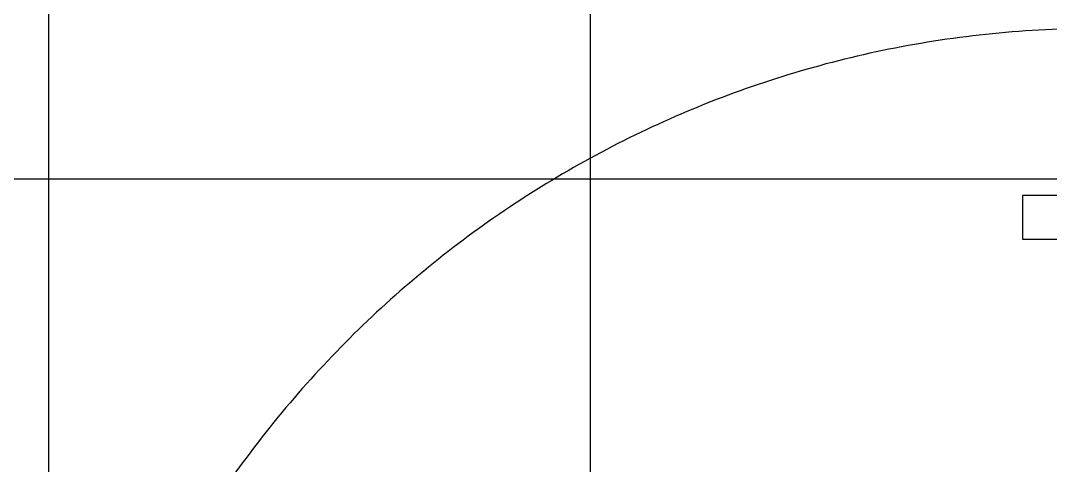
# Model space of a CAD drawing. Header units: millimetres. Extents: x 0 to 1390178, y 0 to 110113.
# Drawn here: x 692966 to 693556, y 22327 to 22581 of the extents above; entities that cross this region are included whole.
import ezdxf
from ezdxf.xclip import XClip

# ---------------------------------------------------------------- set-up
doc = ezdxf.new("R2010")
doc.units = ezdxf.units.MM
doc.header["$LTSCALE"] = 100
doc.header["$XCLIPFRAME"] = 0
doc.linetypes.add('X - 단위세대 확장형$0$HID', pattern=[1.5, 1, -0.5])
for name, color, linetype in [('SYM', 7, 'Continuous'), ('X - 단위세대 확장형$0$A-HAT', 253, 'Continuous'), ('X - 단위세대 확장형$0$A-TILE', 253, 'Continuous'), ('X - 단위세대 확장형$0$AA-FFXM-SANI', 4, 'Continuous')]:
    doc.layers.add(name, color=color, linetype=linetype)

# ---------------------------------------------------------------- blocks, each defined once
blk = doc.blocks.new('X - 단위세대 확장형$0$A$Ca3b281ae')
at = {"layer": 'X - 단위세대 확장형$0$AA-FFXM-SANI', "color": 8, "linetype": 'X - 단위세대 확장형$0$HID', "ltscale": 10}
blk.add_lwpolyline([(605.15, 581.75), (605.15, 606.75), (565.15, 606.75), (565.15, 581.75)], close=True, dxfattribs=at)
blk.add_arc((609.15, 94.44), 607.98, 90.01672, 178.43375, dxfattribs=at)
blk = doc.blocks.new('X - 단위세대 확장형$0$A$C5FC655F0')
at = {"layer": 'X - 단위세대 확장형$0$A-TILE'}
for p, q in [((280, 1050), (280, 50)), ((590, 1050), (590, 50)), ((0, 650), (2297.3, 650))]:
    blk.add_line(p, q, dxfattribs=at)
blk.add_blockref('X - 단위세대 확장형$0$A$Ca3b281ae', (272.35, 33.6))
blk = doc.blocks.new('X - 단위세대 확장형$0$A$Ce5ea5ee9')
at = {"layer": 'X - 단위세대 확장형$0$A-HAT'}
blk.add_blockref('X - 단위세대 확장형$0$A$C5FC655F0', (-52.33, -4314.26), dxfattribs=at)
blk = doc.blocks.new('X - 단위세대 확장형', base_point=(-475.36, -286.73))
blk.add_blockref('X - 단위세대 확장형$0$A$Ce5ea5ee9', (40004.31, 42047.37))

msp = doc.modelspace()

# ---------------------------------------------------------------- block references
at = {"layer": 'SYM'}
ref = msp.add_blockref('X - 단위세대 확장형', (652274.72, -16179.14), dxfattribs=at)
XClip(ref).set_block_clipping_path([(27286.2339647645, 22495.2025850526), (88213.6007378809, 68689.6277392105)])

doc.saveas('drawing.dxf')
